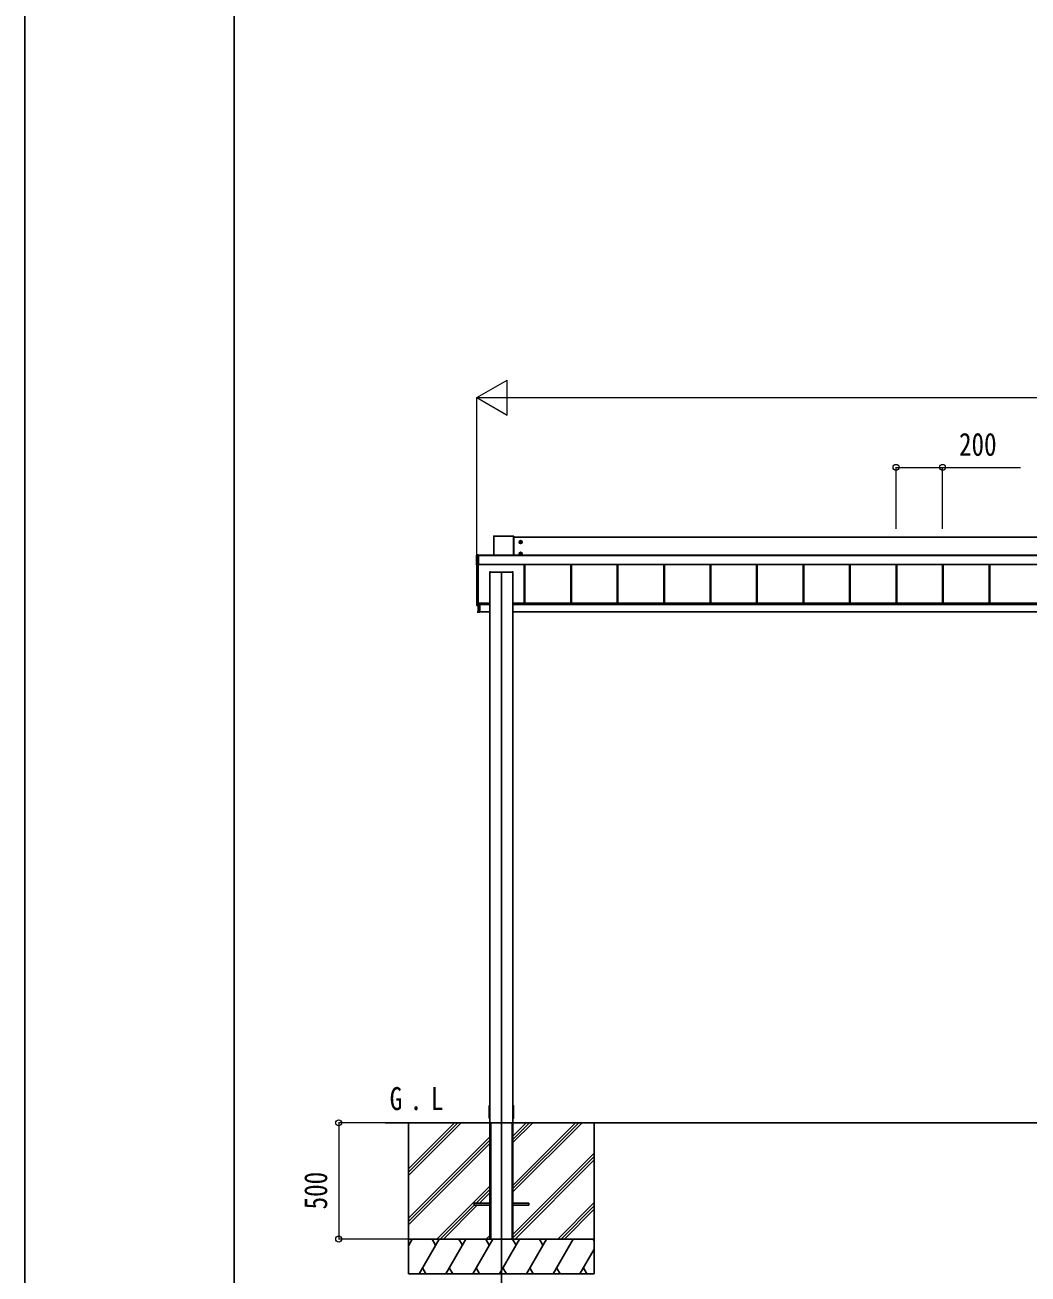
# Model space of a CAD drawing. Units: millimetres, scale not verified. Extents: x -12615 to 12615, y -8910 to 8910.
# Drawn here: x -12615 to -8299, y -5376 to 0 of the extents above; entities that cross this region are included whole.
import ezdxf
from ezdxf.enums import TextEntityAlignment as Align

# ---------------------------------------------------------------- set-up
doc = ezdxf.new("R2010")
doc.units = ezdxf.units.MM
doc.header["$LTSCALE"] = 30
for name, color, linetype in [('0-2_USER1', 3, 'Continuous'), ('0-3_YKK_11', 7, 'Continuous'), ('0-4_YKK_11E', 7, 'Continuous'), ('0-5_YKK_12', 2, 'Continuous'), ('0-6_YKK_A1', 4, 'Continuous'), ('0-8_YKK_ZWAK', 7, 'Continuous')]:
    doc.layers.add(name, color=color, linetype=linetype)
doc.layers.add('0-7_YKK_D', color=6, linetype='Continuous', lineweight=18)
doc.styles.add('ＭＳ ゴシック', font='')
doc.styles.get('ＭＳ ゴシック').set_extended_font_data('MS Gothic')

msp = doc.modelspace()

# ---------------------------------------------------------------- linework, layer by layer
at = {"layer": '0-3_YKK_11'}
for p, q in [((-10597.94, -2282.31), (-10597.94, -2200.15)), ((-10512.44, -2199.65), (-10597.44, -2199.65)), ((-10511.94, -2200.15), (-10511.94, -2282.31)), ((-10511.94, -2203.87), (-5417.94, -2203.87)), ((-10474.69, -2225.61), (-10489.19, -2225.61)), ((-10481.94, -2218.36), (-10481.94, -2232.86)), ((-10481.18, -2223.33), (-10481.18, -2222.61)), ((-10671.44, -2323.51), (-10671.44, -2281.53)), ((-10665.24, -2281.03), (-10670.94, -2281.03)), ((-10663.44, -2281.08), (-10664.64, -2281.08)), ((-10664.64, -2281.08), (-10664.64, -2281.08)), ((-10663.44, -2281.08), (-10663.44, -2281.08)), ((-10663.44, -2282.31), (-5266.44, -2282.31)), ((-10474.69, -2275.58), (-10489.19, -2275.58)), ((-10481.94, -2268.33), (-10481.94, -2282.83)), ((-10481.18, -2273.3), (-10481.18, -2272.58)), ((-10670.94, -2324.01), (-10665.24, -2324.01)), ((-10664.64, -2323.83), (-10663.44, -2323.83)), ((-10664.64, -2323.83), (-10664.64, -2323.83)), ((-10663.44, -2322.42), (-5266.44, -2322.42)), ((-10663.44, -2323.83), (-10663.44, -2323.83)), ((-10614.94, -2354.01), (-10614.94, -2354.3)), ((-10612.74, -2354), (-10614.64, -2354)), ((-10612.44, -2354.3), (-10612.44, -2354.01)), ((-10612.44, -2354.21), (-10611.44, -2354.21)), ((-10610.94, -2354.3), (-10610.94, -2354.23)), ((-10518.94, -2354.3), (-10518.94, -2354.23)), ((-10518.44, -2354.21), (-10517.44, -2354.21)), ((-10517.44, -2354.3), (-10517.44, -2354.01)), ((-10517.14, -2354), (-10515.24, -2354)), ((-10514.94, -2354.01), (-10514.94, -2354.3)), ((-10466.44, -2488.65), (-10466.44, -2322.42)), ((-10466.04, -2487.7), (-10466.04, -2322.42)), ((-10463.44, -2488.65), (-10463.44, -2322.42)), ((-10266.44, -2488.65), (-10266.44, -2322.42)), ((-10263.84, -2488.65), (-10263.84, -2322.42)), ((-10263.44, -2488.65), (-10263.44, -2322.42)), ((-10066.44, -2488.65), (-10066.44, -2322.42)), ((-10063.84, -2488.65), (-10063.84, -2322.42)), ((-10063.44, -2488.65), (-10063.44, -2322.42)), ((-9866.44, -2488.65), (-9866.44, -2322.42)), ((-9863.84, -2488.65), (-9863.84, -2322.42)), ((-9863.44, -2488.65), (-9863.44, -2322.42)), ((-9666.44, -2488.65), (-9666.44, -2322.42)), ((-9663.84, -2488.65), (-9663.84, -2322.42)), ((-9663.44, -2488.65), (-9663.44, -2322.42)), ((-9466.44, -2488.65), (-9466.44, -2322.42)), ((-9463.84, -2488.65), (-9463.84, -2322.42)), ((-9463.44, -2488.65), (-9463.44, -2322.42)), ((-9266.44, -2488.65), (-9266.44, -2322.42)), ((-9263.84, -2488.65), (-9263.84, -2322.42)), ((-9263.44, -2488.65), (-9263.44, -2322.42)), ((-9066.44, -2488.65), (-9066.44, -2322.42)), ((-9063.84, -2488.65), (-9063.84, -2322.42)), ((-9063.44, -2488.65), (-9063.44, -2322.42)), ((-8866.44, -2488.65), (-8866.44, -2322.42)), ((-8863.84, -2488.65), (-8863.84, -2322.42)), ((-8863.44, -2488.65), (-8863.44, -2322.42)), ((-8666.44, -2488.65), (-8666.44, -2322.42)), ((-8663.84, -2488.65), (-8663.84, -2322.42)), ((-8663.44, -2488.65), (-8663.44, -2322.42)), ((-8466.44, -2488.65), (-8466.44, -2322.42)), ((-8463.84, -2488.65), (-8463.84, -2322.42)), ((-8463.44, -2488.65), (-8463.44, -2322.42)), ((-10670.94, -2497.47), (-10670.47, -2497.96)), ((-10670.47, -2498.21), (-10670.47, -2498.21)), ((-10664.44, -2526.88), (-10664.44, -2493.79)), ((-10664.13, -2493.49), (-10664.13, -2493.49)), ((-10663.94, -2490.71), (-10663.94, -2493.29)), ((-10663.94, -2493.31), (-10663.94, -2493.29)), ((-10657.94, -2493.52), (-10614.94, -2493.52)), ((-10514.94, -2488.65), (-5414.94, -2488.65)), ((-10514.94, -2493.52), (-5414.94, -2493.52)), ((-10515.24, -4725), (-10614.64, -4725)), ((-10612.44, -5225), (-10612.44, -4725)), ((-10610.94, -5225), (-10610.94, -4725)), ((-10518.94, -5225), (-10518.94, -4725)), ((-10517.44, -5225), (-10517.44, -4725))]:
    msp.add_line(p, q, dxfattribs=at)
for points in [[(-10486.94, -2222.72), (-10486.94, -2228.5), (-10481.94, -2231.38), (-10476.94, -2228.5), (-10476.94, -2222.72), (-10481.94, -2219.84)], [(-10486.94, -2272.69), (-10486.94, -2278.47), (-10481.94, -2281.35), (-10476.94, -2278.47), (-10476.94, -2272.69), (-10481.94, -2269.81)]]:
    msp.add_lwpolyline(points, close=True, dxfattribs=at)
for points in [[(-10484.22, -2224.85), (-10484.94, -2224.85), (-10484.94, -2226.37), (-10484.22, -2226.37)], [(-10481.18, -2222.61), (-10482.7, -2222.61), (-10482.7, -2223.33)], [(-10482.7, -2227.89), (-10482.7, -2228.61), (-10481.18, -2228.61), (-10481.18, -2227.89)], [(-10479.66, -2226.37), (-10478.94, -2226.37), (-10478.94, -2224.85), (-10479.66, -2224.85)], [(-10663.44, -2323.83), (-10663.44, -2323.28), (-10663.44, -2322.77), (-10663.44, -2281.71), (-10663.44, -2281.23), (-10663.44, -2281.08)], [(-10484.22, -2274.82), (-10484.94, -2274.82), (-10484.94, -2276.34), (-10484.22, -2276.34)], [(-10481.18, -2272.58), (-10482.7, -2272.58), (-10482.7, -2273.3)], [(-10482.7, -2277.86), (-10482.7, -2278.58), (-10481.18, -2278.58), (-10481.18, -2277.86)], [(-10479.66, -2276.34), (-10478.94, -2276.34), (-10478.94, -2274.82), (-10479.66, -2274.82)], [(-10664.94, -2323.84), (-10664.94, -2496.98), (-10669.44, -2496.98), (-10669.94, -2496.48)], [(-10664.44, -2497.33), (-10669.94, -2497), (-10669.94, -2496.43), (-10669.94, -2324.01)], [(-10514.94, -5225), (-10514.94, -4721), (-10514.94, -2354.3), (-10515.24, -2354.3), (-10614.64, -2354.3), (-10614.94, -2354.3), (-10614.94, -4721), (-10614.94, -5225)], [(-10669.94, -2455.88), (-10670.94, -2455.94), (-10670.94, -2497.47), (-10670.94, -2498.18), (-10664.44, -2498.59)], [(-10670.47, -2497.96), (-10664.76, -2498.31), (-10664.44, -2498.01)], [(-10669.05, -2526.88), (-10657.94, -2527.56), (-10657.94, -2527.26), (-10657.94, -2493.78), (-10657.94, -2493.48)], [(-10664.94, -2487.96), (-10664.64, -2488.26), (-10661.44, -2488.26), (-10661.44, -2488.65)], [(-10664.44, -2488.26), (-10664.44, -2490.21), (-10664.44, -2493.79), (-10664.14, -2493.49)], [(-10664.14, -2493.49), (-10664.14, -2493.49), (-10664.14, -2493.49)], [(-10664.14, -2493.49), (-10664.13, -2493.49), (-10664.12, -2493.49)], [(-10664.13, -2493.49), (-10664.12, -2493.49), (-10657.94, -2493.48), (-10657.94, -2493.28), (-10657.94, -2488.99), (-10662.94, -2489), (-10662.94, -2488.26)], [(-10661.94, -2488.99), (-10661.94, -2488.94), (-10661.94, -2488.65), (-10614.94, -2488.65)], [(-10657.94, -2525), (-10615.79, -2525), (-10615.31, -2525), (-10614.94, -2525)], [(-10615.81, -2525), (-10615.96, -2527.5), (-10615.44, -2527.5), (-10614.94, -2527.5)], [(-10514.94, -2525), (-10514.57, -2525), (-10514.09, -2525), (-5415.79, -2525), (-5415.31, -2525), (-5414.94, -2525)], [(-10514.94, -2527.5), (-10514.44, -2527.5), (-10513.92, -2527.5), (-10514.07, -2525)], [(-10614.94, -4650.5), (-10616.67, -4650.5), (-10617.17, -4650.5), (-10617.44, -4681.7), (-10617.24, -4705), (-10616.74, -4705), (-10614.94, -4705)], [(-10514.94, -4705), (-10513.14, -4705), (-10512.64, -4705), (-10512.44, -4681.7), (-10512.71, -4650.5), (-10513.21, -4650.5), (-10514.94, -4650.5)]]:
    msp.add_lwpolyline(points, dxfattribs=at)
for centre, radius in [((-10481.94, -2225.61), 6.25), ((-10481.94, -2225.61), 5), ((-10481.94, -2275.58), 6.25), ((-10481.94, -2275.58), 5)]:
    msp.add_circle(centre, radius, dxfattribs=at)
for centre, radius, start, end in [((-10481.94, -2225.61), 5.58, 153.74848, 206.25152), ((-10481.94, -2225.61), 5.58, 93.74848, 146.25152), ((-10481.94, -2225.61), 5.58, 213.74848, 266.25152), ((-10484.22, -2223.33), 1.52, 270, 0), ((-10484.22, -2227.89), 1.52, 0, 90), ((-10481.94, -2225.61), 5.58, 33.74848, 86.25152), ((-10481.94, -2225.61), 5.58, 273.74848, 326.25152), ((-10479.66, -2223.33), 1.52, 180, 270), ((-10479.66, -2227.89), 1.52, 90, 180), ((-10481.94, -2225.61), 5.58, 333.74848, 26.25152), ((-10665.06, -2279.33), 1.74, 265.66516, 269.50049), ((-10481.94, -2275.58), 5.58, 153.74848, 206.25152), ((-10481.94, -2275.58), 5.58, 93.74848, 146.25152), ((-10481.94, -2275.58), 5.58, 213.74848, 266.25152), ((-10484.22, -2273.3), 1.52, 270, 0), ((-10484.22, -2277.86), 1.52, 0, 90), ((-10481.94, -2275.58), 5.58, 33.74848, 86.25152), ((-10481.94, -2275.58), 5.58, 273.74848, 326.25152), ((-10479.66, -2273.3), 1.52, 180, 270), ((-10479.66, -2277.86), 1.52, 90, 180), ((-10481.94, -2275.58), 5.58, 333.74848, 26.25152), ((-10664.73, -2326.54), 2.71, 88.10375, 98.40666)]:
    msp.add_arc(centre, radius, start, end, dxfattribs=at)
for centre, major_axis, ratio, start_param, end_param in [((-10597.44, -2200.15), (0.382, -0.325), 0.996231, 2.2770247, 3.8440941), ((-10512.44, -2200.15), (0.382, 0.325), 0.996231, 5.5806839, 7.1477533), ((-10670.94, -2281.53), (0.382, -0.325), 0.996231, 2.2770247, 3.8440941), ((-10664.64, -2281.07), (0.6, 0), 0.026226, 3.8726279, 4.712389), ((-10670.94, -2323.51), (0.382, 0.325), 0.996231, 2.4390913, 4.0061606), ((-10665.24, -2323.71), (0, 0.3), 0.998743, 3.1415927, 4.2299164), ((-10614.64, -2354.01), (0.3, 0), 0.034921, 1.5707963, 3.1415927), ((-10612.74, -2354.01), (0.3, 0), 0.034921, 6.2831853, 7.8539816), ((-10611.44, -2354.23), (0.5, 0), 0.034921, 6.2831853, 7.8539816), ((-10518.44, -2354.23), (0.5, 0), 0.034921, 1.5707963, 3.1415927), ((-10517.14, -2354.01), (0.3, 0), 0.034921, 1.5707963, 3.1415927), ((-10515.24, -2354.01), (0.3, 0), 0.034921, 6.2831853, 7.8539816), ((-10664.14, -2490.71), (0.108, 0.169), 0.994155, 5.2849907, 6.855787), ((-10664.14, -2493.29), (-0.145, 0.15), 0.921201, 2.3686772, 3.9027669)]:
    msp.add_ellipse(centre, major_axis=major_axis, ratio=ratio, start_param=start_param, end_param=end_param, dxfattribs=at)
at = {"layer": '0-4_YKK_11E'}
for p, q in [((-10597.1, -2200.28), (-10597.1, -2282.31)), ((-10671.44, -2281.53), (-10670.98, -2281.73)), ((-10670.98, -2281.73), (-10670.48, -2281.23)), ((-10670.48, -2281.23), (-10663.44, -2281.23)), ((-10670.48, -2281.71), (-10663.44, -2281.71)), ((-10665.24, -2281.07), (-10665.24, -2281.03)), ((-10664.64, -2281.08), (-10663.44, -2281.08)), ((-10663.44, -2282.79), (-5266.44, -2282.79)), ((-10670.48, -2322.77), (-10663.44, -2322.77)), ((-10663.44, -2323.83), (-10664.64, -2323.83)), ((-10663.44, -2321.76), (-5266.44, -2321.76)), ((-10663.44, -2322.28), (-5266.44, -2322.28)), ((-5266.44, -2322.42), (-10663.44, -2322.42)), ((-10614.64, -2354), (-10614.64, -2354.3)), ((-10612.74, -2354.3), (-10612.74, -2354)), ((-10611.44, -2354.21), (-10611.44, -2354.3)), ((-10518.44, -2354.3), (-10518.44, -2354.21)), ((-10517.14, -2354.3), (-10517.14, -2354)), ((-10515.24, -2354), (-10515.24, -2354.3)), ((-10670.47, -2498.21), (-10670.94, -2497.71)), ((-10670.47, -2498.21), (-10670.47, -2497.96)), ((-10664.44, -2498.59), (-10670.47, -2498.21)), ((-10664.44, -2498.06), (-10664.76, -2498.36)), ((-10664.76, -2498.36), (-10664.76, -2498.31)), ((-10664.14, -2493.79), (-10657.94, -2493.78)), ((-10657.94, -2493.28), (-10663.66, -2493.29)), ((-10657.94, -2490.65), (-10614.94, -2490.65)), ((-10514.94, -2490.65), (-5414.94, -2490.65)), ((-10514.44, -2527.18), (-10514.57, -2525)), ((-10664.16, -2526.88), (-10657.94, -2527.26)), ((-10614.94, -2527.18), (-10615.44, -2527.18))]:
    msp.add_line(p, q, dxfattribs=at)
for points in [[(-10597.94, -2200.15), (-10597.6, -2200.29), (-10597.6, -2282.31)], [(-10512.78, -2200.28), (-10597.1, -2200.28), (-10597.1, -2199.79), (-10597.6, -2200.29)], [(-10597.44, -2199.65), (-10597.1, -2199.79), (-10512.78, -2199.79), (-10512.44, -2199.65)], [(-10512.78, -2282.31), (-10512.78, -2200.28), (-10512.78, -2199.79), (-10512.28, -2200.29)], [(-10512.28, -2282.31), (-10512.28, -2200.29), (-10511.94, -2200.15)], [(-10670.98, -2281.73), (-10670.98, -2322.79), (-10671.44, -2323.51)], [(-10670.94, -2281.03), (-10670.48, -2281.23), (-10670.48, -2281.71), (-10670.48, -2322.77), (-10670.48, -2323.28), (-10670.94, -2324.01)], [(-10665.14, -2281.08), (-10665.18, -2281.07), (-10665.24, -2281.07)], [(-10663.44, -2323.28), (-10670.48, -2323.28), (-10670.98, -2322.79)], [(-10665.24, -2324.01), (-10665.24, -2323.89), (-10665.1, -2323.86)], [(-10664.44, -2493.79), (-10664.16, -2493.79), (-10664.16, -2526.88), (-10669.05, -2526.88)], [(-10664.16, -2488.26), (-10664.16, -2490.21), (-10664.44, -2490.21), (-10664.14, -2490.51), (-10664.14, -2493.49)], [(-10663.94, -2493.29), (-10663.66, -2493.29), (-10663.66, -2490.71), (-10663.94, -2490.71)], [(-10615.44, -2527.5), (-10615.44, -2527.18), (-10615.31, -2525)], [(-10514.94, -2527.18), (-10514.44, -2527.18), (-10514.44, -2527.5)]]:
    msp.add_lwpolyline(points, dxfattribs=at)
for centre, radius, start, end in [((-10597.22, -2204.39), 4.12, 88.40447, 95.35624), ((-10512.66, -2204.39), 4.12, 84.64376, 91.59553), ((-10670.6, -2285.83), 4.12, 88.40447, 95.35624), ((-10670.6, -2326.89), 4.12, 88.40447, 95.35624), ((-10662.81, -2490.28), 1.35, 177.08798, 189.90325), ((-10662.94, -2493.72), 1.22, 169.53624, 183.72385), ((-10662.93, -2493.67), 1.21, 171.62247, 185.82998), ((-10662.89, -2493.72), 1.25, 169.72631, 183.54265), ((-10663.73, -2495.28), 1.98, 88.04873, 96.20074), ((-10662.93, -2527.03), 1.24, 173.06854, 186.93146)]:
    msp.add_arc(centre, radius, start, end, dxfattribs=at)
for centre, major_axis, ratio, start_param, end_param in [((-10664.64, -2281.07), (0.6, 0), 0.026226, 3.1415927, 3.8726279), ((-10664.64, -2323.89), (0.6, 0), 0.096025, 1.5707963, 3.1415927), ((-10664.16, -2498.39), (0.6, -0.037), 0.034769, 3.1437205, 4.2258199), ((-10664.16, -2490.71), (0.301, 0.4), 0.997782, 5.3593221, 6.9301184), ((-10664.16, -2493.29), (0.301, 0.4), 0.997782, 3.7885257, 3.8252324), ((-10664.14, -2493.29), (0.482, -0.007), 0.414889, 4.7553012, 6.2893908), ((-10663.64, -2493.29), (0.001, 0.2), 0.09157, 1.5714198, 1.6062613), ((-10615.44, -2527.2), (0.5, -0.018), 0.036539, 1.5736281, 3.1406975), ((-10514.44, -2527.2), (0.5, 0.018), 0.036539, 0.0008951, 1.5679645)]:
    msp.add_ellipse(centre, major_axis=major_axis, ratio=ratio, start_param=start_param, end_param=end_param, dxfattribs=at)
at = {"layer": '0-5_YKK_12'}
msp.add_line((-10564.94, -5475), (-10564.94, -2351.8), dxfattribs=at)
at = {"layer": '0-6_YKK_A1'}
for p, q in [((-10614.94, -4725), (-11064.94, -4725)), ((-10964.94, -4725), (-10964.94, -5375)), ((-10964.94, -4951.63), (-10738.31, -4725)), ((-10964.94, -4923.35), (-10766.59, -4725)), ((-10964.94, -4937.49), (-10752.51, -4725.06)), ((-10614.94, -4725), (-10614.64, -4725)), ((-10614.94, -4725), (-10614.94, -5225)), ((-10514.94, -4725), (-10514.94, -5225)), ((-4864.94, -4725), (-10514.94, -4725)), ((-10514.94, -4810), (-10429.94, -4725)), ((-10514.94, -4795.86), (-10444.08, -4725)), ((-10514.94, -4781.71), (-10458.23, -4725)), ((-10514.94, -5022.13), (-10217.85, -4725.04)), ((-10514.94, -5007.99), (-10231.99, -4725.04)), ((-10514.94, -4993.85), (-10246.13, -4725.04)), ((-10164.94, -4725), (-10164.94, -5375)), ((-10964.94, -5135.48), (-10614.94, -4785.48)), ((-10964.94, -5149.62), (-10614.94, -4799.62)), ((-10964.94, -5163.76), (-10614.94, -4813.76)), ((-10514.94, -5205.98), (-10164.94, -4855.98)), ((-10514.94, -5220.12), (-10164.94, -4870.12)), ((-10505.68, -5225), (-10164.94, -4884.26)), ((-10842.33, -5225), (-10614.94, -4997.61)), ((-10673.69, -5070.5), (-10614.94, -5011.75)), ((-10659.55, -5070.5), (-10614.94, -5025.9)), ((-10828.19, -5225), (-10682.44, -5079.25)), ((-10814.05, -5225), (-10668.55, -5079.5)), ((-10682.44, -5070.5), (-10682.44, -5079.5)), ((-10614.94, -5070.5), (-10682.44, -5070.5)), ((-10614.94, -5079.5), (-10682.44, -5079.5)), ((-10514.94, -5070.5), (-10447.44, -5070.5)), ((-10514.94, -5079.5), (-10447.44, -5079.5)), ((-10447.44, -5070.5), (-10447.44, -5079.5)), ((-10321.83, -5225), (-10164.94, -5068.11)), ((-10307.69, -5225), (-10164.94, -5082.25)), ((-10293.55, -5225), (-10164.94, -5096.39)), ((-10630.2, -5225), (-10614.94, -5209.74)), ((-10164.94, -5225), (-10964.94, -5225)), ((-10964.94, -5253.94), (-10948.23, -5225)), ((-10164.94, -5225), (-10964.94, -5225)), ((-10963.23, -5250.98), (-10964.94, -5248.02)), ((-10919.36, -5375), (-10832.76, -5225)), ((-10847.76, -5250.98), (-10862.76, -5225)), ((-10803.89, -5375), (-10717.29, -5225)), ((-10732.29, -5250.98), (-10747.29, -5225)), ((-10688.42, -5375), (-10601.82, -5225)), ((-10616.82, -5250.98), (-10631.82, -5225)), ((-10614.94, -5225), (-10514.94, -5225)), ((-10572.95, -5375), (-10486.35, -5225)), ((-10501.35, -5250.98), (-10516.35, -5225)), ((-10457.48, -5375), (-10370.88, -5225)), ((-10385.88, -5250.98), (-10400.88, -5225)), ((-10342.01, -5375), (-10255.41, -5225)), ((-10164.94, -5233.66), (-10169.94, -5225)), ((-10226.54, -5375), (-10164.94, -5268.3)), ((-10964.94, -5375), (-10164.94, -5375)), ((-10904.37, -5349.02), (-10889.37, -5375)), ((-10788.9, -5349.02), (-10773.9, -5375)), ((-10673.43, -5349.02), (-10658.43, -5375)), ((-10557.95, -5349.02), (-10542.95, -5375)), ((-10442.49, -5349.02), (-10427.49, -5375)), ((-10327.01, -5349.02), (-10312.02, -5375)), ((-10211.54, -5349.02), (-10196.55, -5375))]:
    msp.add_line(p, q, dxfattribs=at)
msp.add_lwpolyline([(-10614.64, -4725), (-10515.24, -4725), (-10514.94, -4725)], dxfattribs=at)
at = {"layer": '0-7_YKK_D'}
for p, q in [((-10669.94, -1603.87), (-10540.04, -1528.87)), ((-10540.04, -1678.87), (-10540.04, -1528.87)), ((-10669.94, -2323.01), (-10669.94, -1602.87)), ((-10669.94, -1603.87), (-10540.04, -1678.87)), ((-10669.94, -1603.87), (-10410.13, -1603.87)), ((-10519.94, -1603.87), (-5409.94, -1603.87)), ((-8866.44, -2168.71), (-8866.44, -1902.87)), ((-8666.44, -2168.71), (-8666.44, -1902.87)), ((-11065.94, -4725), (-11265.94, -4725)), ((-11264.94, -4725), (-11264.94, -5225)), ((-10965.94, -5225), (-11265.94, -5225))]:
    msp.add_line(p, q, dxfattribs=at)
msp.add_lwpolyline([(-8866.44, -1903.87), (-8666.44, -1903.87), (-8330.64, -1903.87)], dxfattribs=at)
for centre in [(-8866.44, -1903.87), (-8666.44, -1903.87), (-11264.94, -4725), (-11264.94, -5225)]:
    msp.add_circle(centre, 12.75, dxfattribs=at)
at = {"layer": '0-8_YKK_ZWAK'}
msp.add_line((-11714.94, -7575), (-11714.94, 8325), dxfattribs=at)
msp.add_lwpolyline([(-12615, -8910), (12615, -8910), (12615, 8910), (-12615, 8910)], close=True, dxfattribs=at)

# ---------------------------------------------------------------- texts
at = {"layer": '0-2_USER1', "style": 'ＭＳ ゴシック', "width": 0.8}
for s, p in [('G', (-11045.47, -4699.69)), ('L', (-10868.16, -4699.69)), ('.', (-10959.07, -4699.69))]:
    msp.add_text(s, height=98.97, dxfattribs=at).set_placement(p, align=Align.BOTTOM_LEFT)
at = {"layer": '0-7_YKK_D', "style": 'ＭＳ ゴシック', "width": 0.8}
msp.add_text('200', height=98.97, dxfattribs=at).set_placement((-8595.44, -1883.87), align=Align.BOTTOM_LEFT)
msp.add_text('500', height=98.97, rotation=90, dxfattribs=at).set_placement((-11284.94, -5097.4), align=Align.BOTTOM_LEFT)

doc.saveas('drawing.dxf')
